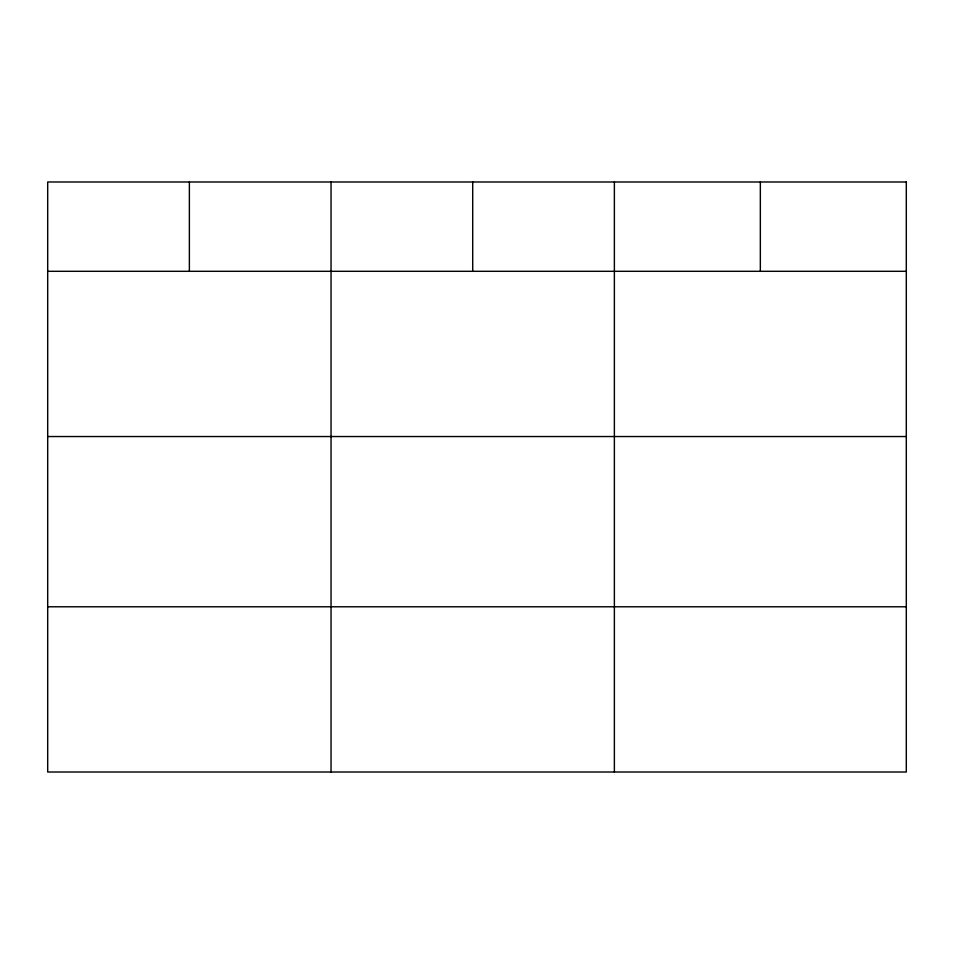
<?xml version="1.0" encoding="UTF-8"?>
<svg xmlns="http://www.w3.org/2000/svg" width="954" height="954" viewBox="0 0 954 954"><rect width="100%" height="100%" fill="white"/><g stroke="black" fill="none" stroke-linecap="round" stroke-linejoin="round"><path stroke-width="1.43" d="M47.7 271.306L906.3 271.306M47.7 436.538L906.3 436.538M47.7 606.78L906.3 606.78M760.338 181.987L760.338 271.306M614.376 181.987L614.376 772.013M472.707 181.987L472.707 271.306M331.038 181.987L331.038 772.013M189.369 181.987L189.369 271.306M906.3 181.987L47.7 181.987L47.7 772.013L906.3 772.013L906.3 181.987"/></g></svg>
